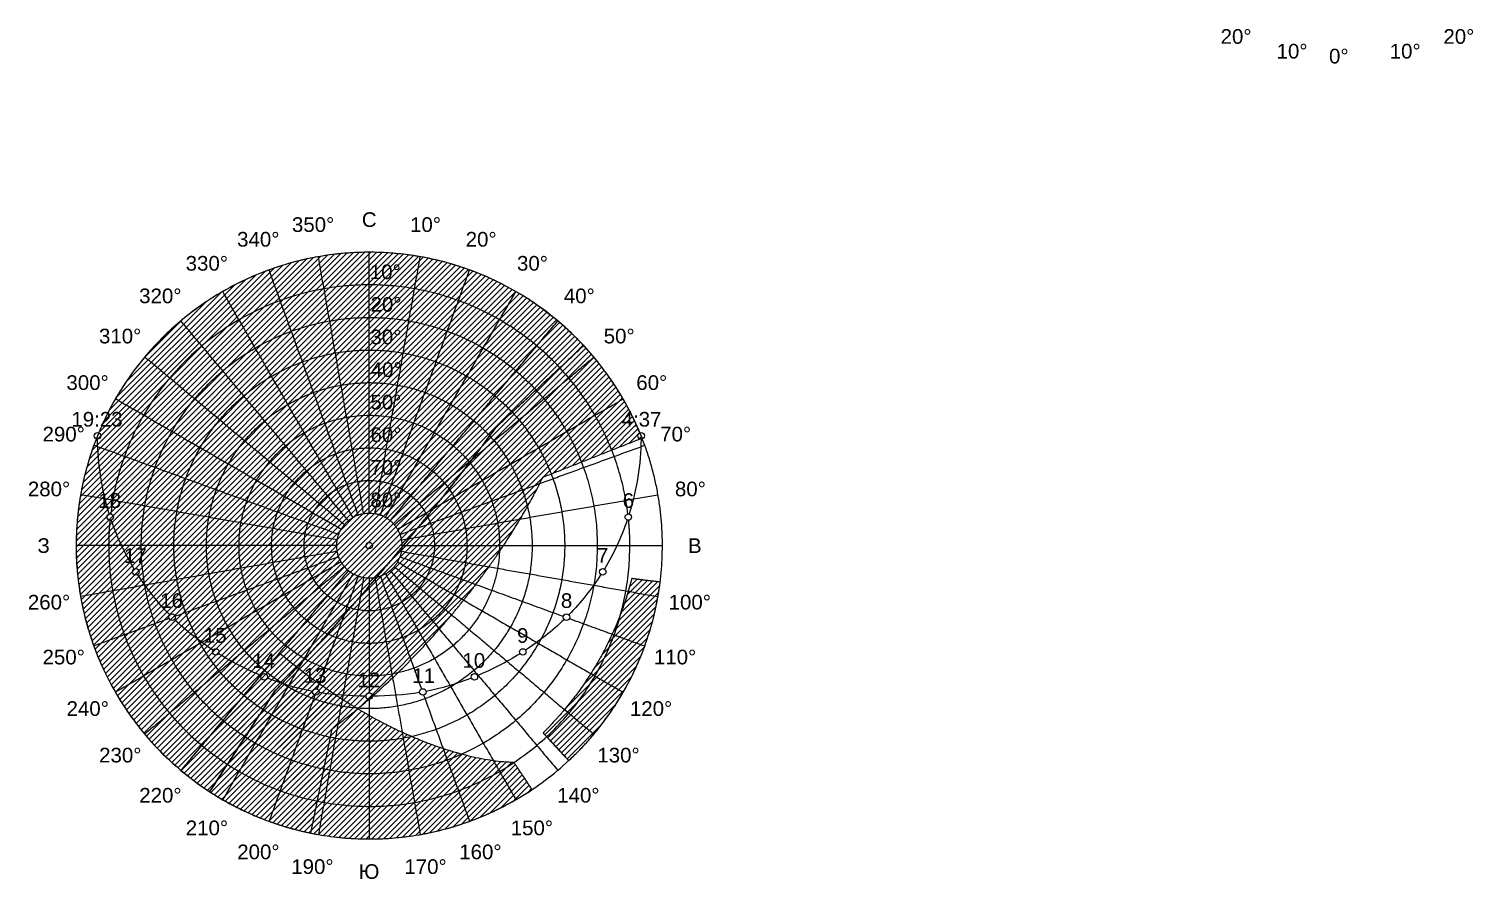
# Model space of a CAD drawing. Header units: metres. Extents: x -136 to 1605, y -2105 to 333.
# Drawn here: x 195.5 to 638.9, y -1852.3 to -1591.5 of the extents above; entities that cross this region are included whole.
import ezdxf

# ---------------------------------------------------------------- set-up
doc = ezdxf.new("R2010")
doc.units = ezdxf.units.M
doc.layers.add('118', color=7, linetype='Continuous', true_color=0x000000)
doc.styles.add('Meters Architectural', font='arial.ttf')

msp = doc.modelspace()

# ---------------------------------------------------------------- hatches: boundary and pattern name
at = {"layer": '118', "true_color": 0xff6b6b}
h = msp.add_hatch(dxfattribs=at)
h.set_pattern_fill('Hatch1', color=11, scale=10, angle=45, style=0, pattern_type=2)
h.set_pattern_definition([(45, (0, 0), (-0.8838835, 0.8838835), [])])
h.paths.add_polyline_path([(357.85, -1681.06), (356.31, -1679.79), (354.72, -1678.55), (353.09, -1677.33), (351.42, -1676.14), (349.71, -1674.97), (347.96, -1673.84), (346.17, -1672.74), (344.34, -1671.68), (342.47, -1670.65), (340.57, -1669.66), (338.62, -1668.71), (336.65, -1667.8), (334.64, -1666.93), (332.59, -1666.11), (330.52, -1665.33), (328.41, -1664.6), (326.28, -1663.92), (324.12, -1663.29), (321.93, -1662.71), (319.72, -1662.19), (317.49, -1661.72), (315.24, -1661.3), (312.98, -1660.94), (310.69, -1660.64), (308.4, -1660.39), (306.09, -1660.21), (303.78, -1660.08), (301.46, -1660.01), (299.13, -1660), (296.81, -1660.06), (294.48, -1660.17), (292.16, -1660.34), (289.84, -1660.58), (287.53, -1660.87), (285.23, -1661.22), (282.94, -1661.63), (280.66, -1662.1), (278.41, -1662.63), (276.17, -1663.21), (273.95, -1663.85), (271.76, -1664.55), (269.59, -1665.29), (267.44, -1666.09), (265.33, -1666.95), (263.24, -1667.85), (261.19, -1668.8), (259.17, -1669.79), (257.19, -1670.83), (255.24, -1671.92), (253.34, -1673.04), (251.47, -1674.21), (249.64, -1675.41), (247.85, -1676.65), (246.1, -1677.93), (244.39, -1679.23), (242.73, -1680.57), (241.12, -1681.94), (239.54, -1683.33), (238.02, -1684.75), (236.53, -1686.19), (235.1, -1687.65), (233.7, -1689.13), (232.36, -1690.63), (231.06, -1692.15), (229.79, -1693.69), (228.55, -1695.28), (227.33, -1696.91), (226.14, -1698.58), (224.97, -1700.29), (223.84, -1702.04), (222.74, -1703.83), (221.68, -1705.66), (220.65, -1707.53), (219.66, -1709.43), (218.71, -1711.38), (217.8, -1713.35), (216.93, -1715.36), (216.11, -1717.41), (215.33, -1719.48), (214.6, -1721.59), (213.92, -1723.72), (213.29, -1725.88), (212.71, -1728.07), (212.19, -1730.28), (211.72, -1732.51), (211.3, -1734.76), (210.94, -1737.02), (210.64, -1739.31), (210.39, -1741.6), (210.21, -1743.91), (210.08, -1746.22), (210.01, -1748.54), (210, -1750.87), (210.06, -1753.19), (210.17, -1755.52), (210.34, -1757.84), (210.58, -1760.16), (210.87, -1762.47), (211.22, -1764.77), (211.63, -1767.06), (212.1, -1769.34), (212.63, -1771.59), (213.21, -1773.83), (213.85, -1776.05), (214.55, -1778.24), (215.29, -1780.41), (216.09, -1782.56), (216.95, -1784.67), (217.85, -1786.76), (218.8, -1788.81), (219.79, -1790.83), (220.83, -1792.81), (221.92, -1794.76), (223.04, -1796.66), (224.21, -1798.53), (225.41, -1800.36), (226.65, -1802.15), (227.93, -1803.9), (229.23, -1805.61), (230.57, -1807.27), (231.94, -1808.88), (233.33, -1810.46), (234.75, -1811.98), (236.19, -1813.47), (237.65, -1814.9), (239.13, -1816.3), (240.63, -1817.64), (242.15, -1818.94), (244.24, -1820.65), (246.41, -1822.31), (248.66, -1823.92), (250.98, -1825.48), (271.04, -1794.59), (279.71, -1785.32), (288.68, -1775.37), (306.13, -1755.14), (323.02, -1734.45), (331.26, -1723.88), (338.89, -1713.74), (365.82, -1688.62), (363.88, -1686.61), (361.91, -1684.67), (359.89, -1682.82)], flags=0)
at = {"layer": '118', "true_color": 0xd671f5}
h = msp.add_hatch(dxfattribs=at)
h.set_pattern_fill('Hatch1', color=201, scale=10, angle=45, style=0, pattern_type=2)
h.set_pattern_definition([(45, (4e-13, -5e-13), (-0.8838835, 0.8838835), [])])
h.paths.add_polyline_path([(365.82, -1688.62), (338.89, -1713.74), (331.26, -1723.88), (323.02, -1734.45), (306.13, -1755.14), (288.68, -1775.37), (279.71, -1785.32), (271.04, -1794.59), (250.98, -1825.48), (252.68, -1826.56), (254.42, -1827.6), (256.19, -1828.62), (258, -1829.6), (259.84, -1830.54), (261.72, -1831.45), (263.63, -1832.32), (265.56, -1833.15), (267.53, -1833.94), (269.53, -1834.69), (271.56, -1835.39), (273.61, -1836.04), (275.69, -1836.65), (277.79, -1837.22), (279.91, -1837.73), (282.06, -1838.19), (288.57, -1806.16), (291.02, -1804.34), (293.48, -1802.44), (298.37, -1798.44), (303.2, -1794.21), (307.94, -1789.79), (312.55, -1785.24), (316.99, -1780.59), (321.24, -1775.9), (325.28, -1771.21), (329.2, -1766.42), (333.08, -1761.42), (336.88, -1756.24), (340.57, -1750.91), (344.09, -1745.48), (347.42, -1739.98), (350.51, -1734.47), (351.96, -1731.72), (353.33, -1728.99), (383.74, -1717.02), (382.91, -1714.99), (382.03, -1712.98), (381.12, -1711.01), (380.16, -1709.07), (379.15, -1707.16), (378.11, -1705.29), (377.03, -1703.45), (375.91, -1701.65), (374.75, -1699.88), (373.57, -1698.15), (372.35, -1696.47), (371.1, -1694.82), (369.82, -1693.21), (368.51, -1691.64), (367.18, -1690.11)], flags=0)
h = msp.add_hatch(dxfattribs=at)
h.set_pattern_fill('Hatch1', color=201, scale=10, angle=45, style=0, pattern_type=2)
h.set_pattern_definition([(45, (2e-13, -5e-13), (-0.8838835, 0.8838835), [])])
h.paths.add_polyline_path([(389.3, -1761.19), (380.58, -1760.1), (379.82, -1762.96), (378.97, -1765.79), (378.04, -1768.59), (377.03, -1771.34), (375.94, -1774.06), (374.78, -1776.73), (373.55, -1779.35), (372.25, -1781.92), (370.88, -1784.43), (369.46, -1786.89), (367.99, -1789.28), (366.46, -1791.61), (364.89, -1793.88), (363.27, -1796.08), (361.62, -1798.22), (359.93, -1800.29), (358.37, -1802.1), (356.75, -1803.9), (355.07, -1805.68), (353.33, -1807.44), (361.24, -1815.96), (363.29, -1813.99), (365.26, -1811.98), (367.15, -1809.93), (368.94, -1807.85), (370.82, -1805.54), (372.64, -1803.14), (374.4, -1800.64), (376.1, -1798.06), (377.72, -1795.38), (378.5, -1794.02), (379.27, -1792.63), (380.01, -1791.22), (380.73, -1789.78), (381.43, -1788.33), (382.1, -1786.86), (382.76, -1785.38), (383.38, -1783.87), (383.99, -1782.34), (384.57, -1780.8), (385.12, -1779.24), (385.64, -1777.67), (386.14, -1776.08), (386.61, -1774.47), (387.05, -1772.85), (387.46, -1771.22), (387.85, -1769.58), (388.2, -1767.92), (388.52, -1766.25), (388.81, -1764.57), (389.07, -1762.89)], flags=0)
h = msp.add_hatch(dxfattribs=at)
h.set_pattern_fill('Hatch1', color=201, scale=10, angle=45, style=0, pattern_type=2)
h.set_pattern_definition([(45, (1e-13, -2e-13), (-0.8838835, 0.8838835), [])])
h.paths.add_polyline_path([(349.99, -1824.84), (344.45, -1816.55), (343.47, -1816.51), (342.47, -1816.45), (340.43, -1816.27), (338.34, -1816.03), (336.21, -1815.71), (334.03, -1815.31), (331.81, -1814.84), (329.55, -1814.3), (327.27, -1813.69), (324.95, -1813.01), (322.6, -1812.26), (320.24, -1811.44), (317.86, -1810.56), (315.46, -1809.61), (313.06, -1808.6), (310.65, -1807.53), (308.24, -1806.4), (305.83, -1805.22), (303.43, -1803.99), (298.67, -1801.37), (293.97, -1798.59), (289.37, -1795.66), (284.89, -1792.61), (280.54, -1789.46), (276.36, -1786.23), (272.34, -1782.96), (242.15, -1818.94), (243.4, -1819.97), (244.67, -1820.98), (245.97, -1821.98), (247.3, -1822.96), (248.66, -1823.92), (250.04, -1824.86), (251.45, -1825.78), (252.88, -1826.68), (254.34, -1827.56), (255.83, -1828.42), (257.34, -1829.25), (258.88, -1830.06), (260.44, -1830.84), (262.02, -1831.6), (263.63, -1832.32), (265.26, -1833.02), (266.91, -1833.7), (268.58, -1834.34), (270.27, -1834.95), (271.98, -1835.53), (273.71, -1836.07), (275.46, -1836.59), (277.22, -1837.07), (279, -1837.52), (280.79, -1837.93), (282.6, -1838.3), (284.42, -1838.64), (286.25, -1838.94), (288.09, -1839.21), (289.94, -1839.44), (291.8, -1839.63), (293.67, -1839.78), (295.54, -1839.89), (297.42, -1839.96), (299.3, -1840), (301.18, -1839.99), (303.06, -1839.95), (304.94, -1839.86), (306.82, -1839.74), (308.7, -1839.58), (310.58, -1839.38), (312.45, -1839.14), (314.31, -1838.86), (316.16, -1838.54), (318.01, -1838.18), (319.85, -1837.78), (321.67, -1837.35), (323.48, -1836.88), (325.28, -1836.38), (327.07, -1835.83), (328.84, -1835.26), (330.59, -1834.64), (332.32, -1834), (334.04, -1833.31), (335.74, -1832.6), (337.41, -1831.86), (339.07, -1831.08), (340.7, -1830.27), (342.31, -1829.44), (343.89, -1828.57), (345.46, -1827.68), (346.99, -1826.76), (348.5, -1825.81)], flags=0)

# ---------------------------------------------------------------- linework, layer by layer
at = {"layer": '118'}
for centre in [(216.55, -1716.29), (383.45, -1716.29), (220.48, -1741.22), (379.52, -1741.22), (300, -1750), (228.35, -1758.04), (371.65, -1758.04), (239.45, -1771.92), (360.55, -1771.92), (252.89, -1782.62), (347.11, -1782.62), (267.74, -1790.27), (332.26, -1790.27), (283.57, -1794.89), (300, -1796.2), (316.43, -1794.89)]:
    msp.add_circle(centre, 1, dxfattribs=at)
for points, weights, knots in [([(357.85, -1681.06), (288.91, -1623.21), (231.06, -1692.15), (173.21, -1761.09), (242.15, -1818.94), (246.37, -1822.48), (250.98, -1825.48)], [1, 0.707106781187, 1, 0.707106781187, 1, 0.97529159111, 0.954751974331], [0, 0, 0, 141.371669, 141.371669, 282.743339, 282.743339, 294.669422, 294.669422, 294.669422]), ([(383.07, -1715.36), (359.98, -1660), (300, -1660), (240.02, -1660), (216.93, -1715.36)], [0.886905737086, 0.783665351133, 1, 0.783665351133, 0.886905737086], [36.95276, 36.95276, 36.95276, 141.371669, 141.371669, 245.790579, 245.790579, 245.790579]), ([(379.4, -1740.23), (370.76, -1670), (300, -1670), (229.24, -1670), (220.6, -1740.23)], [0.954659029189, 0.731871107724, 1, 0.731871107724, 0.954659029189], [10.624954, 10.624954, 10.624954, 125.663706, 125.663706, 240.702458, 240.702458, 240.702458]), ([(370, -1750), (370, -1680), (300, -1680), (230, -1680), (230, -1750), (230, -1820), (300, -1820), (370, -1820), (370, -1750)], [1, 0.707106781187, 1, 0.707106781187, 1, 0.707106781187, 1, 0.707106781187, 1], [0, 0, 0, 109.955743, 109.955743, 219.911486, 219.911486, 329.867229, 329.867229, 439.822972, 439.822972, 439.822972]), ([(360, -1750), (360, -1690), (300, -1690), (240, -1690), (240, -1750), (240, -1810), (300, -1810), (360, -1810), (360, -1750)], [1, 0.707106781187, 1, 0.707106781187, 1, 0.707106781187, 1, 0.707106781187, 1], [0, 0, 0, 94.24778, 94.24778, 188.495559, 188.495559, 282.743339, 282.743339, 376.991118, 376.991118, 376.991118]), ([(350, -1750), (350, -1700), (300, -1700), (250, -1700), (250, -1750), (250, -1800), (300, -1800), (350, -1800), (350, -1750)], [1, 0.707106781187, 1, 0.707106781187, 1, 0.707106781187, 1, 0.707106781187, 1], [0, 0, 0, 78.539816, 78.539816, 157.079633, 157.079633, 235.619449, 235.619449, 314.159265, 314.159265, 314.159265]), ([(340, -1750), (340, -1710), (300, -1710), (260, -1710), (260, -1750), (260, -1790), (300, -1790), (340, -1790), (340, -1750)], [1, 0.707106781187, 1, 0.707106781187, 1, 0.707106781187, 1, 0.707106781187, 1], [0, 0, 0, 62.831853, 62.831853, 125.663706, 125.663706, 188.495559, 188.495559, 251.327412, 251.327412, 251.327412]), ([(271.04, -1794.59), (287.39, -1777.48), (306.13, -1755.14), (324.87, -1732.81), (338.89, -1713.74)], [0.954751974331, 0.980012489542, 1.11152571206, 0.980012489541, 0.954751974331], [331.493842, 331.493842, 331.493842, 332.128384, 332.128384, 332.762926, 332.762926, 332.762926]), ([(338.89, -1713.74), (324.87, -1732.81), (306.13, -1755.14), (287.39, -1777.48), (271.04, -1794.59)], [0.954751974331, 0.980012489541, 1.11152571206, 0.980012489542, 0.954751974331], [-123.236215, -123.236215, -123.236215, -122.601673, -122.601673, -121.967131, -121.967131, -121.967131]), ([(216.18, -1717.21), (210, -1733.02), (210, -1750), (210, -1840), (300, -1840), (390, -1840), (390, -1750)], [0.89092472392, 0.927532475846, 1, 0.707106781187, 1, 0.707106781187, 1], [247.765216, 247.765216, 247.765216, 282.743339, 282.743339, 424.115008, 424.115008, 565.486678, 565.486678, 565.486678]), ([(330, -1750), (330, -1720), (300, -1720), (270, -1720), (270, -1750), (270, -1780), (300, -1780), (330, -1780), (330, -1750)], [1, 0.707106781187, 1, 0.707106781187, 1, 0.707106781187, 1, 0.707106781187, 1], [0, 0, 0, 47.12389, 47.12389, 94.24778, 94.24778, 141.371669, 141.371669, 188.495559, 188.495559, 188.495559]), ([(288.57, -1806.16), (307.58, -1792.31), (325.28, -1771.21), (342.98, -1750.11), (353.33, -1728.99)], [0.871497688034, 0.897879570367, 1.01169712034, 0.897879570366, 0.871497688034], [-18.441667, -18.441667, -18.441667, -17.838317, -17.838317, -17.234967, -17.234967, -17.234967]), ([(320, -1750), (320, -1730), (300, -1730), (280, -1730), (280, -1750), (280, -1770), (300, -1770), (320, -1770), (320, -1750)], [1, 0.707106781187, 1, 0.707106781187, 1, 0.707106781187, 1, 0.707106781187, 1], [0, 0, 0, 31.415927, 31.415927, 62.831853, 62.831853, 94.24778, 94.24778, 125.663706, 125.663706, 125.663706]), ([(220.38, -1742.22), (220, -1746.1), (220, -1750), (220, -1830), (300, -1830), (380, -1830), (380, -1750)], [0.963077416871, 0.980200231442, 1, 0.707106781187, 1, 0.707106781187, 1], [242.832466, 242.832466, 242.832466, 251.327412, 251.327412, 376.991118, 376.991118, 502.654825, 502.654825, 502.654825]), ([(310, -1750), (310, -1740), (300, -1740), (290, -1740), (290, -1750), (290, -1760), (300, -1760), (310, -1760), (310, -1750)], [1, 0.707106781187, 1, 0.707106781187, 1, 0.707106781187, 1, 0.707106781187, 1], [0, 0, 0, 15.707963, 15.707963, 31.415927, 31.415927, 47.12389, 47.12389, 62.831853, 62.831853, 62.831853]), ([(380.58, -1760.1), (375.06, -1782.26), (359.93, -1800.29), (356.8, -1804.02), (353.33, -1807.44)], [1, 1.03737876529, 1.14974364931, 1.12451274266, 1.10306265054], [1061.5962775, 1061.5962775, 1061.5962775, 1062.1204089, 1062.1204089, 1062.2380997, 1062.2380997, 1062.2380997]), ([(361.24, -1815.96), (365.34, -1812.14), (368.94, -1807.85), (386, -1787.52), (389.3, -1761.19)], [1.10306265054, 1.12713961044, 1.1562062909, 1.03036881346, 0.998051521247], [1073.858885, 1073.858885, 1073.858885, 1085.993142, 1085.993142, 1138.525603, 1138.525603, 1138.525603])]:
    msp.add_rational_spline(points, weights, degree=2, knots=knots, dxfattribs=at)
for points, degree in [([(298.26, -1740.15), (291.32, -1700.76), (284.37, -1661.37)], 2), ([(300, -1740), (300, -1700), (300, -1660)], 2), ([(301.74, -1740.15), (308.68, -1700.76), (315.63, -1661.37)], 2), ([(296.58, -1740.6), (282.9, -1703.02), (269.22, -1665.43)], 2), ([(303.42, -1740.6), (317.1, -1703.02), (330.78, -1665.43)], 2), ([(295, -1741.34), (275, -1706.7), (255, -1672.06)], 2), ([(305, -1741.34), (325, -1706.7), (345, -1672.06)], 2), ([(293.57, -1742.34), (267.86, -1711.7), (242.15, -1681.06)], 2), ([(306.43, -1742.34), (332.14, -1711.7), (357.85, -1681.06)], 2), ([(338.89, -1713.74), (352.35, -1701.18), (365.82, -1688.62)], 2), ([(365.82, -1688.62), (352.35, -1701.18), (338.89, -1713.74)], 2), ([(292.34, -1743.57), (261.7, -1717.86), (231.06, -1692.15)], 2), ([(307.66, -1743.57), (338.3, -1717.86), (368.94, -1692.15)], 2), ([(291.34, -1745), (256.7, -1725), (222.06, -1705)], 2), ([(308.66, -1745), (343.3, -1725), (377.94, -1705)], 2), ([(290.6, -1746.58), (253.02, -1732.9), (215.43, -1719.22)], 2), ([(220.18, -1740.27), (217.86, -1732.84), (216.66, -1725.04), (216.56, -1717.29)], 3), ([(309.4, -1746.58), (346.98, -1732.9), (384.57, -1719.22)], 2), ([(353.33, -1728.99), (368.53, -1723), (383.74, -1717.02)], 2), ([(383.44, -1717.29), (383.34, -1725.04), (382.14, -1732.84), (379.82, -1740.27)], 3), ([(290.15, -1748.26), (250.76, -1741.32), (211.37, -1734.37)], 2), ([(309.85, -1748.26), (349.24, -1741.32), (388.63, -1734.37)], 2), ([(227.82, -1757.19), (224.95, -1752.45), (222.59, -1747.42), (220.8, -1742.17)], 3), ([(379.2, -1742.17), (377.41, -1747.42), (375.05, -1752.45), (372.18, -1757.19)], 3), ([(290, -1750), (250, -1750), (210, -1750)], 2), ([(310, -1750), (350, -1750), (390, -1750)], 2), ([(290.15, -1751.74), (250.76, -1758.68), (211.37, -1765.63)], 2), ([(291.34, -1755), (256.7, -1775), (222.06, -1795)], 2), ([(290.6, -1753.42), (265.51, -1762.55), (240.42, -1771.69)], 2), ([(308.66, -1755), (343.3, -1775), (377.94, -1795)], 2), ([(309.4, -1753.42), (334.49, -1762.55), (359.58, -1771.69)], 2), ([(309.85, -1751.74), (349.24, -1758.68), (388.63, -1765.63)], 2), ([(238.74, -1771.21), (235.04, -1767.46), (231.74, -1763.31), (228.88, -1758.88)], 3), ([(292.34, -1756.43), (261.7, -1782.14), (231.06, -1807.85)], 2), ([(293.57, -1757.66), (267.86, -1788.3), (242.15, -1818.94)], 2), ([(295, -1758.66), (275, -1793.3), (255, -1827.94)], 2), ([(296.58, -1759.4), (290.29, -1776.69), (283.99, -1793.98)], 2), ([(298.26, -1759.85), (291.32, -1799.24), (284.37, -1838.63)], 2), ([(300, -1760), (300, -1777.6), (300, -1795.2)], 2), ([(301.74, -1759.85), (308.68, -1799.24), (315.63, -1838.63)], 2), ([(303.42, -1759.4), (309.71, -1776.69), (316.01, -1793.98)], 2), ([(305, -1758.66), (325, -1793.3), (345, -1827.94)], 2), ([(306.43, -1757.66), (332.14, -1788.3), (357.85, -1818.94)], 2), ([(307.66, -1756.43), (338.3, -1782.14), (368.94, -1807.85)], 2), ([(371.12, -1758.88), (368.26, -1763.31), (364.96, -1767.46), (361.26, -1771.21)], 3), ([(389.3, -1761.19), (384.94, -1760.65), (380.58, -1760.1)], 2), ([(238.55, -1772.37), (226.99, -1776.57), (215.43, -1780.78)], 2), ([(252.05, -1782.08), (247.81, -1779.29), (243.81, -1776.14), (240.16, -1772.62)], 3), ([(359.84, -1772.62), (356.19, -1776.14), (352.19, -1779.29), (347.95, -1782.08)], 3), ([(361.45, -1772.37), (373.01, -1776.57), (384.57, -1780.78)], 2), ([(272.34, -1782.96), (257.25, -1800.95), (242.15, -1818.94)], 2), ([(266.81, -1789.89), (262.28, -1788.01), (257.9, -1785.76), (253.74, -1783.15)], 3), ([(346.26, -1783.15), (342.1, -1785.76), (337.72, -1788.01), (333.19, -1789.89)], 3), ([(282.59, -1794.71), (277.84, -1793.79), (273.18, -1792.4), (268.67, -1790.64)], 3), ([(331.33, -1790.64), (326.82, -1792.4), (322.16, -1793.79), (317.41, -1794.71)], 3), ([(250.98, -1825.48), (261.01, -1810.04), (271.04, -1794.59)], 2), ([(299, -1796.2), (294.16, -1796.16), (289.32, -1795.84), (284.56, -1795.06)], 3), ([(315.44, -1795.06), (310.68, -1795.84), (305.84, -1796.16), (301, -1796.2)], 3), ([(283.31, -1795.85), (276.26, -1815.21), (269.22, -1834.57)], 2), ([(300, -1797.2), (300, -1818.6), (300, -1840)], 2), ([(316.69, -1795.85), (323.74, -1815.21), (330.78, -1834.57)], 2), ([(282.06, -1838.19), (285.32, -1822.18), (288.57, -1806.16)], 2), ([(353.33, -1807.44), (357.28, -1811.7), (361.24, -1815.96)], 2), ([(349.99, -1824.84), (347.22, -1820.7), (344.45, -1816.55)], 2)]:
    msp.add_open_spline(points, degree=degree, dxfattribs=at)
for points, weights in [([(365.82, -1688.62), (362.07, -1684.59), (357.85, -1681.06)], [0.954751974331, 0.975291594856, 1.00000000934]), ([(383.74, -1717.02), (377.48, -1701.12), (365.82, -1688.62)], [0.871497688034, 0.896167190075, 0.954751970363]), ([(390, -1750), (390, -1733.02), (383.82, -1717.21)], [1, 0.927532475846, 0.89092472392]), ([(380, -1750), (380, -1746.1), (379.62, -1742.22)], [1, 0.980200231442, 0.963077416871]), ([(344.45, -1816.55), (311.04, -1815.43), (272.34, -1782.96)], [1, 0.937212854631, 1.15511857531]), ([(271.04, -1794.59), (261.01, -1810.04), (250.98, -1825.48)], [0.954751974331, 0.954751974331, 0.954751975416]), ([(242.15, -1818.94), (293.86, -1862.33), (349.99, -1824.84)], [1.15511857531, 0.881325762532, 1.05067013831]), ([(250.98, -1825.48), (265.31, -1834.79), (282.06, -1838.19)], [0.954751975416, 0.896167190927, 0.871497688034])]:
    msp.add_rational_spline(points, weights, degree=2, dxfattribs=at)

# ---------------------------------------------------------------- texts
at = {"layer": '118', "char_height": 4.5, "attachment_point": 1, "style": 'Meters Architectural'}
for s, insert, width in [('20°', (561.36, -1591.55), 27.0978), ('20°', (629.76, -1591.55), 27.0978), ('10°', (578.55, -1596.06), 27.0978), ('10°', (613.28, -1596.06), 27.0978), ('0°', (594.65, -1597.58), 20.1522), ('350°', (276.25, -1649.26), 34.0435), ('С', (297.71, -1647.74), 17.5598), ('10°', (312.51, -1649.26), 27.0978), ('340°', (259.41, -1653.77), 34.0435), ('20°', (329.59, -1653.77), 27.0978), ('330°', (243.62, -1661.14), 34.0435), ('30°', (345.35, -1661.14), 27.0978), ('10°', (300.15, -1663.74), 27.0978), ('320°', (229.34, -1671.13), 34.0435), ('40°', (359.72, -1671.13), 27.0978), ('20°', (300.39, -1673.74), 27.0978), ('310°', (217.01, -1683.46), 34.0435), ('30°', (300.35, -1683.74), 27.0978), ('50°', (371.96, -1683.46), 27.0978), ('40°', (300.44, -1693.74), 27.0978), ('300°', (207.01, -1697.74), 34.0435), ('60°', (381.97, -1697.74), 27.0978), ('50°', (300.35, -1703.74), 27.0978), ('19:23', (208.54, -1708.99), 39.7174), ('4:37', (377.47, -1708.99), 32.7717), ('290°', (199.68, -1713.54), 34.0435), ('60°', (300.37, -1713.74), 27.0978), ('70°', (389.3, -1713.54), 27.0978), ('70°', (300.33, -1723.74), 27.0978), ('280°', (195.17, -1730.37), 34.0435), ('80°', (300.35, -1733.74), 27.0978), ('80°', (393.83, -1730.37), 27.0978), ('18', (216.8, -1733.92), 22.4022), ('6', (377.8, -1733.92), 15.4076), ('З', (198.12, -1747.74), 16.0924), ('17', (224.68, -1750.79), 22.3533), ('7', (369.9, -1750.75), 15.4076), ('В', (397.85, -1747.75), 16.7283), ('16', (235.78, -1764.62), 22.3533), ('8', (358.82, -1764.62), 15.4565), ('260°', (195.17, -1765.1), 34.0435), ('100°', (391.89, -1765.1), 34.0435), ('15', (249.2, -1775.32), 22.4511), ('9', (345.37, -1775.32), 15.4565), ('250°', (199.68, -1781.94), 34.0435), ('110°', (387.38, -1781.94), 34.0435), ('14', (264.08, -1783.02), 22.3043), ('10', (328.59, -1782.97), 22.3533), ('13', (279.9, -1787.59), 22.3533), ('12', (296.36, -1788.95), 22.2554), ('11', (313.19, -1787.64), 20.6413), ('240°', (207.05, -1797.74), 34.0435), ('120°', (380.01, -1797.74), 34.0435), ('230°', (217.05, -1812.02), 34.0435), ('130°', (370.01, -1812.02), 34.0435), ('220°', (229.37, -1824.34), 34.0435), ('140°', (357.69, -1824.34), 34.0435), ('210°', (243.65, -1834.34), 34.0435), ('150°', (343.41, -1834.34), 34.0435), ('200°', (259.45, -1841.71), 34.0435), ('160°', (327.61, -1841.71), 34.0435), ('190°', (276.04, -1846.22), 34.0435), ('Ю', (296.75, -1847.74), 21.0326), ('170°', (310.77, -1846.22), 34.0435)]:
    msp.add_mtext(s, dxfattribs=dict(at, insert=insert, width=width))

doc.saveas('drawing.dxf')
